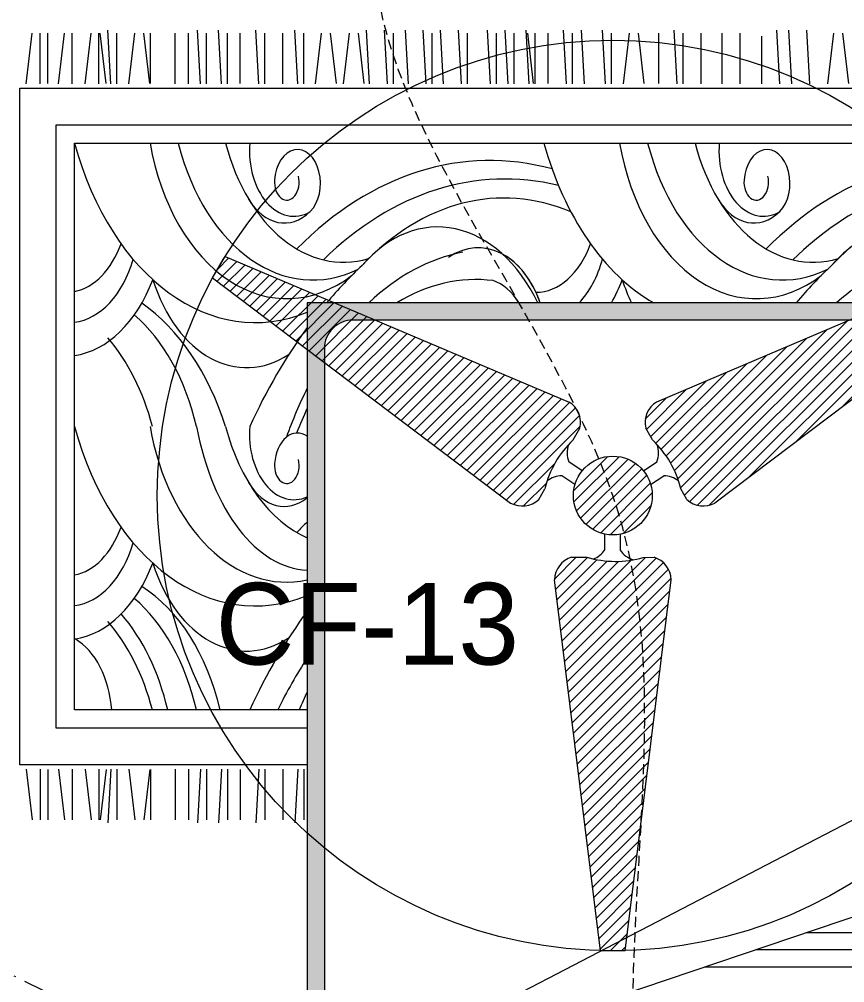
# Model space of a CAD drawing. Header units: inches. Extents: x 109699 to 44449955, y -10987 to 15824140.
# Drawn here: x 196561.7 to 196612.2, y -3726.8 to -3667.8 of the extents above; entities that cross this region are included whole.
import ezdxf

# ---------------------------------------------------------------- set-up
doc = ezdxf.new("R2010")
doc.units = ezdxf.units.IN
doc.header["$LTSCALE"] = 5
doc.header["$MEASUREMENT"] = 0
for name, pattern in [('DASHDOT', [1, 0.5, -0.25, 0, -0.25]), ('DASHED2', [0.375, 0.25, -0.125]), ('HIDDEN', [0.375, 0.25, -0.125])]:
    doc.linetypes.add(name, pattern=pattern)
for name, color, linetype, lineweight in [('@NORMAL', 7, 'Continuous', 5), ('AC In', 244, 'DASHED2', 30), ('door', 8, 'Continuous', 9), ('E-CF-Ceiling-Fan', 30, 'Continuous', 13), ('E-Con-Point', 5, 'DASHED2', 13), ('SB', 1, 'DASHDOT', 20)]:
    doc.layers.add(name, color=color, linetype=linetype, lineweight=lineweight)
doc.layers.add('FURNITUR', color=7, linetype='Continuous', lineweight=5, true_color=0xe8e8e8)
doc.styles.get("Standard").update_dxf_attribs({"font": 'times.ttf'})

# ---------------------------------------------------------------- blocks, each defined once
blk = doc.blocks.new('Door-40')
at = {"layer": 'door', "ltscale": 0.5}
for p, q in [((0, 40), (5, 40)), ((0, 40), (0, 37.75)), ((5, 40), (5, 38.24999999999636)), ((3.75, 38.24999999999636), (3.75, 37.75000000000364)), ((3.75, 38.24999999999636), (5, 38.24999999999636)), ((0, 37.75), (3.75, 37.75000000000364)), ((5.135000000002037, 2.913192669428099), (5.145000000004075, 2.913192669428099)), ((5.135000000002037, 1.885000000002037), (5.135000000002037, 2.913192669428099)), ((0, 0), (0, 2.25)), ((0, 2.25), (3.75, 2.249999999996362)), ((3.75, 1.750000000003638), (3.75, 2.249999999996362)), ((5.145000000004075, 1.895000000000437), (5.145000000004075, 1.884599357945262)), ((3.75, 1.750000000003638), (5, 1.750000000003638)), ((4.010000000002037, 1.760000000002037), (4.010000000002037, 1.75)), ((5.010000000002037, 1.760000000002037), (4.010000000002037, 1.760000000002037)), ((5, 1.750000000003638), (5.010400642058812, 1.750000000007276)), ((5, 0), (5, 1.750000000003638)), ((0, 0), (5, 0)), ((0, 0), (5, 0))]:
    blk.add_line(p, q, dxfattribs=at)
blk.add_lwpolyline([(41.625, 3.145000000000437), (5.145000000004075, 3.145000000000437), (5.145000000004075, 1.895000000000437), (41.625, 1.895000000000437)], close=True, dxfattribs=at)
blk.add_circle((5.135000000002037, 1.760000000002037), 0.1249999999999983, dxfattribs=at)
at = {"layer": 'door', "linetype": 'HIDDEN', "ltscale": 0.5}
blk.add_arc((5.156161382139544, 1.755015969829401), 36.49531813451388, 2.182731632980644, 90.24516611661387, dxfattribs=at)
blk = doc.blocks.new('vfdcx')
at = {"layer": 'FURNITUR'}
blk.add_hatch(color=256, dxfattribs=at).paths.add_polyline_path([(103350.0060097762, -21058.46706700833, -0.4142135623901436), (103300.0060097733, -21008.46706700833), (103300.0060097733, -19120.26887350193, -0.4142135623730951), (103270.0060097733, -19090.26887350193), (103270.0060097733, -19470.26887349553), (103270.0060097745, -21088.46706700716), (105000.0060097704, -21088.46706700716), (105000.0060097704, -19470.94256263169, 5.403727467161091e-05), (104999.998444552, -19470.94256181408), (104999.998444552, -19090.94256181307, -0.4076509114471731), (104970.0060097716, -19120.26887350193), (104970.0060097716, -19700.18891725242), (104974.8149614137, -19698.56576437598), (104970.0060097716, -19701.06727675785), (104970.0060097716, -21008.46706700542, -0.4142135623901436), (104920.0060097716, -21058.46706700833)])
for p, q in [((105000.0060097704, -21088.46706700716), (105000.0060097704, -19058.46706700833)), ((104970.0060097716, -21008.46706700542), (104970.0060097716, -19120.26887350804)), ((104974.8149614138, -19698.56576437598), (103301.1934122955, -20263.45887074569)), ((103535.4563226178, -20447.2889216937), (104974.8149614138, -19698.56576437598)), ((104303.5003445224, -19925.15283209797), (103300.0060097733, -19925.15283209797)), ((104214.6186677823, -19955.15283209681), (103300.0060097733, -19955.15283209681)), ((104125.7369910422, -19985.15283209564), (103300.0060097733, -19985.15283209564)), ((105006.3587188819, -20271.37584627928), (105006.3587188819, -20182.49543015701)), ((105016.8385382098, -20271.37584627928), (105022.0784478701, -20177.26770180308)), ((105043.0313166184, -20271.37584627928), (105043.0313166184, -20182.49543015701)), ((105074.46400468, -20271.37584627928), (105074.46400468, -20182.49543015701)), ((105084.9438240079, -20271.37584627928), (105090.1837336682, -20177.26770180308)), ((105117.3130609135, -20270.64900973493), (105117.3130609135, -20182.64900973883)), ((105139.8467191288, -20271.37584627928), (105139.8467191288, -20182.49543015701)), ((105150.3265384494, -20271.37584627928), (105155.566448117, -20177.26770180308)), ((105176.519316858, -20271.37584627928), (105176.519316858, -20182.49543015701)), ((105186.9991361786, -20271.37584627928), (105192.2390458462, -20177.26770180308)), ((105207.9520049269, -20271.37584627928), (105207.9520049269, -20182.49543015701)), ((105231.6342149319, -20271.37584627928), (105231.6342149319, -20182.49543015701)), ((105274.4832711582, -20270.64900973493), (105274.4832711582, -20182.64900973883)), ((105276.0708305399, -20270.64900973493), (105286.5438799531, -20182.49543015701)), ((105312.7434282691, -20271.37584627928), (105302.2636089412, -20182.49543015701)), ((105333.6962970101, -20271.37584627928), (105333.6962970101, -20182.49543015701)), ((105344.176116338, -20271.37584627928), (105349.4160259983, -20177.26770180308)), ((105352.5482093723, -20270.64900973493), (105363.0212587854, -20182.49543015701)), ((105365.1222151715, -20271.37584627928), (105365.1222151715, -20182.49543015701)), ((105389.2208071015, -20271.37584627928), (105378.7409877736, -20182.49543015701)), ((105411.6571241579, -20271.37584627928), (105411.6571241579, -20182.49543015701)), ((105435.7557160951, -20271.37584627928), (105425.2758967672, -20182.49543015701)), ((105454.4992267369, -20270.64900973493), (105454.4992267369, -20182.64900973883)), ((105454.4992267369, -20270.64900973493), (105454.4992267369, -20182.64900973883)), ((105468.0972724568, -20271.37584627928), (105468.0972724568, -20182.49543015701)), ((105468.0972724568, -20271.37584627928), (105468.0972724568, -20182.49543015701)), ((105492.1958643867, -20271.37584627928), (105481.7160450661, -20182.49543015701)), ((105492.1958643867, -20271.37584627928), (105481.7160450661, -20182.49543015701)), ((105000.0060097704, -20279.06911062165), (105503.7866653042, -20279.06911062165)), ((105503.7866653042, -20279.06911062165), (105503.7866653042, -21464.56925796666)), ((105000.0060097704, -20343.06911062014), (105439.7866653057, -20343.06911062014)), ((105439.7866653057, -20343.06911062014), (105439.7866653057, -21400.56925796818)), ((105000.0060097704, -20375.1023104429), (105407.7866653064, -20375.1471452648)), ((105407.7866653064, -20375.1471452648), (105407.7866653064, -21368.56925796893)), ((103350.0060097762, -21058.46706700833), (104920.0060097759, -21058.46706700833)), ((103270.0060097745, -21088.46706700716), (105000.0060097704, -21088.46706700716)), ((105407.7866653064, -21368.56925796893), (103990.0352875088, -21368.56925796893)), ((105439.7866653057, -21400.56925796818), (103958.0352875095, -21400.56925796818)), ((105503.7866653042, -21464.56925796666), (103894.035287511, -21464.56925796666)), ((104051.7193876189, -21472.98935884611), (104062.1924370393, -21561.14293842403)), ((104088.3919853481, -21472.26252230177), (104077.9121660275, -21561.14293842403)), ((104119.824673417, -21472.26252230177), (104125.0645830773, -21566.37066677796)), ((104151.2573614859, -21472.26252230177), (104156.4972711462, -21566.37066677796)), ((104172.2170001344, -21472.26252230177), (104177.4569097947, -21566.37066677796)), ((104203.6496882033, -21472.26252230177), (104203.6496882033, -21555.9152100701)), ((104242.0110702773, -21472.26252230177), (104242.0110702773, -21561.14293842403)), ((104273.4437583389, -21472.26252230177), (104273.4437583389, -21561.14293842403)), ((104310.1163560681, -21472.26252230177), (104310.1163560681, -21561.14293842403)), ((104341.549044137, -21472.26252230177), (104341.549044137, -21561.14293842403)), ((104352.0288634649, -21472.26252230177), (104357.2687731252, -21566.37066677796)), ((104384.3981003706, -21472.98935884611), (104384.3981003706, -21560.98935884949)), ((104409.6678697501, -21472.98935884611), (104420.1409191705, -21561.14293842403)), ((104446.3404674793, -21472.26252230177), (104435.8606481587, -21561.14293842403)), ((104467.2933362276, -21472.26252230177), (104467.2933362276, -21561.14293842403)), ((104477.7731555482, -21472.26252230177), (104483.0130652157, -21566.37066677796)), ((104514.4457532774, -21472.26252230177), (104519.6856629449, -21566.37066677796)), ((104535.3986220256, -21472.26252230177), (104535.3986220256, -21561.14293842403)), ((104545.8784413462, -21472.26252230177), (104551.1183510138, -21566.37066677796)), ((104578.2476782519, -21472.98935884611), (104578.2476782519, -21560.98935884949)), ((104600.7813364671, -21472.26252230177), (104600.7813364671, -21561.14293842403)), ((104603.5174476387, -21472.98935884611), (104613.9904970518, -21561.14293842403)), ((104611.2611557878, -21472.26252230177), (104616.5010654553, -21566.37066677796)), ((104637.4539341963, -21472.26252230177), (104637.4539341963, -21561.14293842403)), ((104647.9337535169, -21472.26252230177), (104653.1736631845, -21566.37066677796)), ((104668.8866222652, -21472.26252230177), (104668.8866222652, -21561.14293842403)), ((104679.3664415858, -21472.26252230177), (104684.6063512534, -21566.37066677796)), ((104719.57235946, -21472.26252230177), (104719.57235946, -21561.14293842403)), ((104730.0521787878, -21472.26252230177), (104735.2920884481, -21566.37066677796)), ((104761.4848668567, -21472.26252230177), (104766.724776517, -21566.37066677796)), ((104781.0764529317, -21472.26252230177), (104781.0764529317, -21561.14293842403)), ((104791.5562722596, -21472.26252230177), (104796.7961819199, -21566.37066677796)), ((104822.9889603285, -21472.26252230177), (104828.2288699888, -21566.37066677796)), ((104849.1817387298, -21472.26252230177), (104849.1817387298, -21561.14293842403)), ((104859.6615580577, -21472.26252230177), (104864.901467718, -21566.37066677796)), ((104891.0942461266, -21472.26252230177), (104896.3341557869, -21566.37066677796)), ((104900.1184562989, -21472.98935884611), (104910.5915057193, -21561.14293842403)), ((104936.7910540281, -21472.26252230177), (104926.3112347075, -21561.14293842403)), ((104948.7332524117, -21472.98935884611), (104959.2063018321, -21561.14293842403)), ((104985.4058501409, -21472.26252230177), (104974.9260308203, -21561.14293842403)), ((105006.3587188819, -21472.26252230177), (105006.3587188819, -21561.14293842403)), ((105016.8385382098, -21472.26252230177), (105022.0784478701, -21566.37066677796)), ((105043.0313166184, -21472.26252230177), (105043.0313166184, -21561.14293842403)), ((105074.46400468, -21472.26252230177), (105074.46400468, -21561.14293842403)), ((105084.9438240079, -21472.26252230177), (105090.1837336682, -21566.37066677796)), ((105117.3130609135, -21472.98935884611), (105117.3130609135, -21560.98935884949)), ((105139.8467191288, -21472.26252230177), (105139.8467191288, -21561.14293842403)), ((105150.3265384494, -21472.26252230177), (105155.566448117, -21566.37066677796)), ((105176.519316858, -21472.26252230177), (105176.519316858, -21561.14293842403)), ((105186.9991361786, -21472.26252230177), (105192.2390458462, -21566.37066677796)), ((105207.9520049269, -21472.26252230177), (105207.9520049269, -21561.14293842403)), ((105231.6342149319, -21472.26252230177), (105231.6342149319, -21561.14293842403)), ((105274.4832711582, -21472.98935884611), (105274.4832711582, -21560.98935884949)), ((105276.0708305399, -21472.98935884611), (105286.5438799531, -21561.14293842403)), ((105312.7434282691, -21472.26252230177), (105302.2636089412, -21561.14293842403)), ((105333.6962970101, -21472.26252230177), (105333.6962970101, -21561.14293842403)), ((105344.176116338, -21472.26252230177), (105349.4160259983, -21566.37066677796)), ((105352.5482093723, -21472.98935884611), (105363.0212587854, -21561.14293842403)), ((105365.1222151715, -21472.26252230177), (105365.1222151715, -21561.14293842403)), ((105389.2208071015, -21472.26252230177), (105378.7409877736, -21561.14293842403)), ((105411.6571241579, -21472.26252230177), (105411.6571241579, -21561.14293842403)), ((105435.7557160951, -21472.26252230177), (105425.2758967672, -21561.14293842403)), ((105454.4992267369, -21472.98935884611), (105454.4992267369, -21560.98935884949)), ((105468.0972724568, -21472.26252230177), (105468.0972724568, -21561.14293842403)), ((105492.1958643867, -21472.26252230177), (105481.7160450661, -21561.14293842403))]:
    blk.add_line(p, q, dxfattribs=at)
blk.add_arc((104920.0060097759, -21008.46706700542), 49.99999999999819, 270, 0, dxfattribs=at)
for centre, major_axis, ratio, start_param, end_param in [((104633.6267951232, -19940.1273614145), (-7.61083060817775e-13, -753.0710959470587), 0.6799999999999988, 0.7972836555643762, 0.9549360310282556), ((104704.2093086315, -20100.39409908642), (-3.015337096490971e-13, -532.2280328670116), 0.6800000000000024, 7.239911743127067, 7.311536319072935), ((104545.0736676398, -19826.70948150336), (-2.088110087270384e-11, -984.1824006297755), 0.6800000000000019, 0.7474496566458678, 0.9797236258531749), ((105385.3873514276, -20258.29524730363), (-8.827104006525508e-13, 361.3976574049899), 0.6799999999999997, 1.900046217533454, 2.74266128999605), ((105426.634921187, -20258.29524730363), (-2.166652801601716e-12, 361.3976574049899), 0.6800000000000008, 1.900046217533447, 2.614746827633569), ((105477.0484863079, -20258.29524730363), (-2.086406401542394e-12, 361.3976574049899), 0.6799999999999997, 1.900046217533451, 2.479657992400679), ((105500.572454021, -20245.31341820113), (-1.203696000889842e-12, 361.3976574049899), 0.6800000000000008, 1.938265244419601, 2.479657992400682), ((105445.5431307546, -20358.51498818521), (-1.169169194722372e-12, -152.3947691464192), 0.6800000000000095, 4.821745447764023, 5.895885920000341), ((105106.4175222895, -20744.80282218575), (-3.875352846191412e-13, -266.3970268269605), 0.6800000000000002, 2.006169060567048, 3.565187430714035), ((105091.1480892723, -21059.43083111344), (-2.006413857825761e-12, 502.0047056919495), 0.679999999999999, 5.095326842947827, 6.553458216823683), ((105426.077951492, -20759.50036865253), (-6.126319446288306e-13, -261.4837153554466), 0.6799999999999995, 3.24464541870491, 4.2050176970958), ((105418.2445955343, -20737.4268868458), (-2.206350821904407e-14, -180.1681671026531), 0.6799999999999962, 3.22705751531851, 4.318473672527846), ((105035.8511875497, -20963.20841925773), (-1.374424344368523e-12, 364.1092332439424), 0.680000000000002, -1.317200031130772, 0.1452844141236594), ((105421.9374876451, -20769.22870950658), (-2.983011352931231e-12, -158.8888032169174), 0.6800000000000069, 3.272942323441747, 4.229533108275001), ((104990.5354292682, -21002.21830557859), (7.32628948136217, 381.9339366757033), 0.5620500966887629, -1.211720100570487, -0.009990833597936925), ((104936.276947174, -20989.27407952725), (-1.271494390790433e-12, -326.2568557687105), 0.6799999999999962, 1.938944011717691, 2.850231883992413), ((104680.1326028694, -19964.91977357947), (-2.636943755567038e-12, -876.3404002326128), 0.6800000000000014, 6.849801434214836, 6.887076885773033), ((105040.3625628718, -20853.153050704), (-1.605626350877696e-12, -121.4259351215139), 0.6799999999999994, 2.284368031297212, 3.652257974725312), ((105023.2392157599, -20858.29694794085), (-2.139882715817176e-12, 114.7282738282238), 0.6799999999999967, 4.593908739238418, 6.585576215406064), ((105035.9202508593, -20803.52578560416), (-9.468791039922063e-13, -31.69317284905119), 0.6799999999999745, 1.462497066191869, 5.04628081922146), ((105017.240120444, -20801.11610518508), (-2.244415276519914e-12, -59.26624505043355), 0.6799999999999818, 5.841311197385163, 7.75536240168259), ((104633.6267951232, -20436.8384177593), (-67.79308088362806, 743.9411958163963), 0.6104980544769943, 3.917145513745885, 4.063997328198628), ((104704.2093086315, -20597.10515543121), (-3.015337096490971e-13, -532.2280328670116), 0.6800000000000024, 7.239911743127102, 7.336617693649011), ((104545.0736676398, -20323.42053785543), (-2.088110087270384e-11, -984.1824006297755), 0.6800000000000019, 0.7474496566458818, 0.9797236258531749), ((105385.3873514276, -20755.00630364842), (-59.94075280919282, 373.4833480472802), 0.6955171082249741, 1.775813344323821, 2.548611845554306), ((105426.634921187, -20755.00630364842), (-2.166652801601716e-12, 361.3976574049899), 0.6800000000000008, 1.900046217533447, 2.614746827633569), ((105500.572454021, -20742.02447454592), (-1.203696000889843e-12, 361.3976574049899), 0.6800000000000008, 1.938265244419601, 2.479657992400682), ((105106.4175222895, -21241.51387853055), (-3.875352846191412e-13, -266.3970268269605), 0.6800000000000002, 2.006169060567048, 3.565187430714035), ((105426.077951492, -21256.2114250046), (-6.126319446288306e-13, -261.4837153554466), 0.6799999999999995, 3.24464541870491, 4.2050176970958), ((105091.1480892723, -21556.14188746551), (-2.006413857825761e-12, 502.0047056919495), 0.679999999999999, 5.095326842947827, 6.553458216823662), ((105418.2445955343, -21234.1379431906), (-2.206350821904407e-14, -180.1681671026531), 0.6799999999999962, 3.22705751531851, 4.318473672527846), ((104168.1717188662, -21498.92936192338), (-8.67542763939958e-13, -370.284813146973), 0.6800000000000016, 1.930560599071375, 3.464283088159028), ((104213.4874771477, -21459.91947560252), (-1.374424344368523e-12, 364.1092332439424), 0.680000000000002, -1.317200031130772, 0.4764031100879325), ((104990.5354292682, -21498.92936192338), (-8.67542763939958e-13, -370.284813146973), 0.6800000000000016, 1.930560599071375, 3.464283088159028), ((105035.8511875497, -21459.91947560252), (-1.374424344368523e-12, 364.1092332439424), 0.680000000000002, -1.317200031130772, 0.4764031100879325), ((103811.2630847285, -20436.8384177593), (-115.7172197473599, 724.1175449492977), 0.5943199653874602, 3.291696859944974, 3.507330407615912), ((103722.7099572451, -20323.42053785543), (-2.088110087270384e-11, -984.1824006297755), 0.6800000000000019, 0.5659482900158781, 0.6803664951942797), ((104268.7843788776, -21556.14188746551), (-2.006413857825761e-12, 502.0047056919495), 0.679999999999999, 6.655151837823533, 6.661292601990053), ((104268.7843788776, -21556.14188746551), (-2.006413857825761e-12, 502.0047056919495), 0.679999999999999, 5.095326842947827, 5.911218776535633), ((104284.0538118875, -21241.51387853055), (-3.875352846191412e-13, -266.3970268269605), 0.6800000000000002, 2.006169060567048, 2.1827973601093), ((104603.7142410973, -21256.2114250046), (-6.126319446288306e-13, -261.4837153554466), 0.6799999999999995, 4.015924216314692, 4.2050176970958), ((104595.8808851323, -21234.1379431906), (-2.206350821904407e-14, -180.1681671026531), 0.6799999999999962, 3.770743877074043, 4.318473672527846), ((104700.4834752192, -21004.80600682351), (-2.704987171608637e-12, -180.3391005754867), 0.6799999999999998, 5.194792457646761, 5.92932813974858), ((104700.4834752192, -21004.80600682351), (-2.704987171608637e-12, -180.3391005754867), 0.6799999999999998, 5.194792457646761, 6.723254908227711), ((104771.3486493416, -20906.1198260839), (-1.089433951850955e-12, -315.491754894183), 0.6799999999999968, 5.328637504047925, 6.94939602807716), ((104694.7206506997, -21000.73675120949), (-1.491663667268281e-12, -130.3134565326371), 0.6799999999999866, 5.450950983614804, 6.054640959741652), ((104704.2093086315, -20597.10515543121), (-3.015337096490971e-13, -532.2280328670116), 0.6800000000000024, 6.2001297485131, 6.677612342565459), ((104633.6267951232, -20436.8384177593), (-67.79308088362806, 743.9411958163963), 0.6104980544769943, 3.19913474581335, 3.592281944557346), ((104545.0736676398, -20323.42053785543), (-2.088110087270384e-11, -984.1824006297755), 0.6800000000000019, 0.5659482900158781, 0.6803664951942797), ((105091.1480892723, -21556.14188746551), (-2.006413857825761e-12, 502.0047056919495), 0.679999999999999, 6.655151837823533, 6.661292601990053), ((104599.5737772504, -21265.93976585865), (-2.983011352931231e-12, -158.8888032169174), 0.6800000000000069, 3.142580086971121, 4.229533108275001), ((105421.9374876451, -21265.93976585865), (-2.983011352931231e-12, -158.8888032169174), 0.6800000000000069, 3.272942323441747, 4.229533108275001), ((104113.9132367793, -21485.98513587932), (-1.271494390790433e-12, -326.2568557687105), 0.6799999999999962, 1.938944011717691, 3.339183915211528), ((104936.276947174, -21485.98513587932), (-1.271494390790433e-12, -326.2568557687105), 0.6799999999999962, 1.938944011717691, 3.339183915211528), ((103833.1685024281, -20648.24303453644), (-4.510240183796296e-12, -624.0052679530717), 0.6799999999999987, 0.3786718111262664, 0.6253794940294859), ((103948.9849389469, -20906.1198260839), (-1.089433951850955e-12, -315.491754894183), 0.6799999999999968, 6.475718849593051, 6.94939602807716), ((104655.5322128228, -20648.24303453644), (-4.510240183796296e-12, -624.0052679530717), 0.6799999999999987, -0.2800780427080056, 0.6253794940294859), ((103830.9565874555, -20459.73278058374), (-3.380591878949057e-12, 845.8240181292612), 0.6800000000000017, 3.421827651692309, 3.728616118000045), ((104653.3202978503, -20459.73278058374), (-3.380591878949057e-12, 845.8240181292612), 0.6800000000000017, 2.978727299839598, 3.728616118000045), ((103857.7688924674, -20461.63082993154), (-2.636943755567038e-12, -876.3404002326128), 0.6800000000000014, 6.507005820227037, 6.887076885773033), ((104680.1326028694, -20461.63082993154), (-2.636943755567038e-12, -876.3404002326128), 0.6800000000000014, 6.099301585963889, 6.887076885773033), ((104217.9988524771, -21349.86410704879), (-1.605626350877696e-12, -121.4259351215139), 0.6799999999999994, 2.284368031297212, 3.726130521903771), ((105040.3625628718, -21349.86410704879), (-1.605626350877696e-12, -121.4259351215139), 0.6799999999999994, 2.284368031297212, 3.726130521903771), ((104200.8755053652, -21355.00800429292), (-2.139882715817176e-12, 114.7282738282238), 0.6799999999999967, 4.593908739238418, 6.647252262233304), ((105023.2392157599, -21355.00800429292), (-2.139882715817176e-12, 114.7282738282238), 0.6799999999999967, 4.593908739238418, 6.647252262233304), ((104194.8764100493, -21297.82716152987), (-2.244415276519914e-12, -59.26624505043355), 0.6799999999999818, 3.732151478031924, 7.75536240168259), ((105017.240120444, -21297.82716152987), (-2.244415276519914e-12, -59.26624505043355), 0.6799999999999818, 3.732151478031924, 7.75536240168259), ((104213.5565404646, -21300.23684194895), (-9.468791039922063e-13, -31.69317284905119), 0.6799999999999745, 1.462497066191869, 5.04628081922146), ((105035.9202508593, -21300.23684194895), (-9.468791039922063e-13, -31.69317284905119), 0.6799999999999745, 1.462497066191869, 5.04628081922146)]:
    blk.add_ellipse(centre, major_axis=major_axis, ratio=ratio, start_param=start_param, end_param=end_param, dxfattribs=at)
blk = doc.blocks.new('1')
at = {"layer": 'E-CF-Ceiling-Fan', "linetype": 'ByBlock', "ltscale": 0.5}
h = blk.add_hatch(dxfattribs=at)
h.set_pattern_fill('ANSI31', color=256, scale=10)
h.set_pattern_definition([(45, (0, 0), (-0.8838834764831843, 0.8838834764831844), [])])
edge = h.paths.add_edge_path()
edge.add_line((209066.544903523, -13067.11685315647), (209064.6438415694, -13070.41407147769))
edge.add_line((209064.6438415694, -13070.41407147769), (209110.249472843, -13104.88204089217))
edge.add_ellipse((209112.0161950886, -13101.65334947437), major_axis=(2.602475337466696, 2.602475337466696), ratio=0.9999999999999906, start_angle=196.3127629962977, end_angle=268.2872464290007)
edge.add_line((209114.5397230216, -13104.33244681023), (209115.4849750511, -13102.69748638713))
edge.add_ellipse((209130.2442591997, -13106.24386666673), major_axis=(10.7334356491749, 10.7334356491749), ratio=0.9999999999981393, start_angle=88.44228272541869, end_angle=121.48902709430789, ccw=False)
edge.add_line((209119.806567247, -13095.22262044099), (209120.8528262952, -13093.41295266685))
edge.add_ellipse((209117.2719126632, -13092.56276837834), major_axis=(2.602475337466932, 2.602475337466932), ratio=0.9999999999995292, start_angle=301.6440633906456, end_angle=373.6185468234727)
edge.add_line((209119.1884486464, -13089.4206917419), (209066.544903523, -13067.11685315647))
edge = h.paths.add_edge_path()
edge.add_ellipse((209131.089283705, -13116.74145270932), major_axis=(2.633110768784475, 2.633110768784475), ratio=0.9999999999997597, start_angle=316.8297377331859, end_angle=387.8389618723904)
edge.add_line((209132.1880164829, -13113.18345735742), (209130.5488454061, -13113.22495130345))
edge.add_ellipse((209126.3035237661, -13098.2962790596), major_axis=(-10.97469841933177, 10.97469841933177), ratio=0.9999999999999191, start_angle=145.1951729281282, end_angle=150.8743574177565, ccw=False)
edge.add_ellipse((209126.3035237661, -13098.2962790596), major_axis=(-10.97469841933177, 10.97469841933177), ratio=0.9999999999999191, start_angle=122.4336804261327, end_angle=145.1951729281282, ccw=False)
edge.add_ellipse((209126.3035237661, -13098.2962790596), major_axis=(-10.97469841933177, 10.97469841933177), ratio=0.9999999999999191, start_angle=118.5749297277244, end_angle=122.4336804261327, ccw=False)
edge.add_line((209121.9149097344, -13113.18345735741), (209119.5749032555, -13113.18345735741))
edge.add_ellipse((209120.6314155011, -13116.70924926331), major_axis=(2.602635845509655, 2.602635845509654), ratio=0.9999999999987026, start_angle=61.6809744807266, end_angle=133.6503259141647)
edge.add_line((209116.9517537436, -13116.62255417043), (209123.9933819142, -13173.42733947012))
edge.add_line((209123.9933819142, -13173.42733947012), (209127.784032512, -13173.43690240765))
edge.add_line((209127.784032512, -13173.43690240765), (209134.8111659948, -13116.62255417052))
h.paths.add_polyline_path([(209119.8508739552, -13103.74154532349, 1), (209131.9120457831, -13103.74154532349, 1)])
edge = h.paths.add_edge_path()
edge.add_line((209187.3717421067, -13070.20410122277), (209185.4890127634, -13066.97304093389))
edge.add_line((209185.4890127634, -13066.97304093389), (209132.574471092, -13089.4206917419))
edge.add_ellipse((209134.4910070752, -13092.56276837834), major_axis=(-2.602475337469112, 2.602475337469112), ratio=0.9999999999994945, start_angle=-13.61854682341294, end_angle=58.35593660933898)
edge.add_line((209130.9100934432, -13093.41295266685), (209131.9563524914, -13095.22262044099))
edge.add_ellipse((209121.5186605386, -13106.24386666673), major_axis=(10.73343564915542, 10.73343564915542), ratio=0.999999999999095, start_angle=328.5109729056215, end_angle=361.55771727458557, ccw=False)
edge.add_line((209136.2779446873, -13102.69748638713), (209137.2231967167, -13104.33244681019))
edge.add_ellipse((209139.7467246498, -13101.65334947437), major_axis=(-2.602475337469201, 2.602475337469201), ratio=0.9999999999990601, start_angle=91.71275357099776, end_angle=163.2982999863874)
edge.add_line((209141.4914892536, -13104.89395933078), (209187.3717421067, -13070.20410122277))
at = {"layer": 'E-CF-Ceiling-Fan', "ltscale": 10}
for p, q in [((209064.6438415694, -13070.41407147769), (209066.544903523, -13067.11685315647)), ((209066.544903523, -13067.11685315647), (209119.1884486464, -13089.42069174189)), ((209185.4947354289, -13066.97061323832), (209132.574471092, -13089.42069174189)), ((209187.3717421067, -13070.20410122277), (209185.4890127634, -13066.97304093388)), ((209064.6438415694, -13070.41407147769), (209110.249472843, -13104.88204089212)), ((209187.3717421067, -13070.20410122277), (209141.4914892536, -13104.8939593308)), ((209119.8065672471, -13095.2226204409), (209120.8528262952, -13093.41295266684)), ((209131.9563524913, -13095.2226204409), (209130.9100934432, -13093.41295266684)), ((209121.1873655701, -13099.95559165538), (209119.1343670181, -13098.56426171081)), ((209130.5755541683, -13099.95559165538), (209132.6285527202, -13098.56426171081)), ((209120.0894197592, -13102.06218894969), (209118.0923406337, -13100.70875594979)), ((209131.6734999792, -13102.06218894969), (209133.6705791047, -13100.70875594979)), ((209114.5397230216, -13104.33244681025), (209115.484975051, -13102.69748638717)), ((209137.2231967167, -13104.33244681025), (209136.2779446873, -13102.69748638717)), ((209124.6292368371, -13109.64068966342), (209124.6292368371, -13112.08558296959)), ((209126.9897148455, -13109.6694233058), (209126.9897148455, -13112.08558296959)), ((209119.5749032554, -13113.18345735741), (209121.9149097344, -13113.18345735741)), ((209130.5488454059, -13113.22495130345), (209132.1880164829, -13113.18345735741)), ((209123.9933819142, -13173.42733947012), (209116.9517537436, -13116.62255417042)), ((209127.784032512, -13173.43690240765), (209134.8111659948, -13116.62255417039)), ((209127.784032512, -13173.43690240765), (209123.9933819142, -13173.42733947012))]:
    blk.add_line(p, q, dxfattribs=at)
for radius in [69.69809221428028, 6.030585913961706]:
    blk.add_circle((209125.8814598692, -13103.74154532349), radius, dxfattribs=at)
for centre, major_axis, ratio, start_param, end_param in [((209117.2719126632, -13092.56276837834), (2.602475337466931, 2.602475337466931), 0.9999999999995293, 5.264682075261256, 6.520873788586199), ((209134.4910070752, -13092.56276837834), (-2.602475337469112, 2.602475337469112), 0.9999999999994945, -0.2376884814055706, 1.018503231918061), ((209130.2442591997, -13106.24386666673), (10.7334356491749, 10.7334356491749), 0.9999999999981393, 1.543609031538261, 2.120383527840273), ((209122.7572162564, -13097.18760929776), (-2.740456939066795, 2.740456939066795), 0.9999999999999716, 0.4622372466417044, 1.148537865656782), ((209121.5186605386, -13106.24386666673), (10.73343564915542, 10.73343564915542), 0.999999999999095, 5.733598106132978, 6.310372602436297), ((209129.0057034835, -13097.18760929378), (-2.740456939069299, 2.740456939069299), 0.9999999999990347, 3.56385111362636, 4.25015173105463), ((209118.1560665238, -13104.58382336606), (2.740456939070688, 2.740456939070688), 0.9999999999982624, 0.801841786050358, 1.428905426830904), ((209133.6068532084, -13104.58382336598), (-2.740456939075534, 2.740456939075535), 0.999999999998016, -1.428905429243861, -0.8018417876198008), ((209112.0161950886, -13101.65334947437), (2.602475337466696, 2.602475337466696), 0.9999999999999905, 3.426304077972683, 4.682495791295461), ((209139.7467246498, -13101.65334947437), (-2.602475337469201, 2.602475337469201), 0.9999999999990602, 1.600689515884098, 2.85688122920773), ((209121.4571744064, -13109.85887499457), (-2.740456939059593, 2.740456939059593), 0.9999999999952948, 2.745104486731238, 3.314940694839574), ((209130.1617772753, -13109.85887499338), (2.740456939059473, 2.740456939059473), 0.9999999999984862, 2.968244612714574, 3.636223092052213), ((209120.6314155011, -13116.70924926331), (2.602635845509655, 2.602635845509654), 0.9999999999987026, 1.076536090527279, 2.332638233565674), ((209126.3035237661, -13098.2962790596), (-10.97469841933177, 10.97469841933177), 0.999999999999919, 2.069522934069694, 2.63325429377058), ((209131.089283705, -13116.74145270932), (2.633110768784475, 2.633110768784475), 0.9999999999997595, 5.52972209167421, 6.769066852189965)]:
    blk.add_ellipse(centre, major_axis=major_axis, ratio=ratio, start_param=start_param, end_param=end_param, dxfattribs=at)

msp = doc.modelspace()

# ---------------------------------------------------------------- linework, layer by layer
at = {"layer": 'AC In', "ltscale": 4}
msp.add_spline([(196649.4161035242, -3412.666188750646, 0.263215849960531), (196648.765767596, -3403.198516255516, 0.3650851247148239), (196644.3828125, -3403.19921875, 0.0857903163960998), (196555.6989236982, -3429.703235172976), (196541.4640577714, -3493.078742771762), (196430.8844353982, -3610.641529816279), (196405.8084689573, -3718.97546096455), (196308.1016223315, -3722.321839887185, 0.719608654580174)], degree=3, dxfattribs=at)
at = {"layer": 'E-Con-Point', "ltscale": 0.5}
msp.add_spline([(196532.0191710694, -3689.411677187871, 0.1785524209039124), (196536.104874759, -3695.029447564321, -0.2469759009928151), (196541.1388985306, -3713.196306057136, 1.872603413335069), (196561.4513617464, -3732.575948242742, 1.257551479397208), (196598.0415902632, -3749.720240831584, 1.257551479397208), (196599.2270003315, -3730.766235532665), (196598.018766464, -3696.920732124181), (196583.4836051113, -3662.707222045723), (196605.23530401, -3637.069142153312, 0.07855242090380443)], degree=3, dxfattribs=at)
at = {"layer": 'SB', "ltscale": 0.5}
for points in [[(196647.4144365788, -3460.745580529205, 0.2632158499592521), (196576.0412103531, -3511.420015027026, 0.2632158499592521), (196550.5271474522, -3511.926459345868), (196509.6292106475, -3595.82835289797), (196453.2894142823, -3613.648521643194), (196412.491043815, -3701.025757611005), (196315.4070463993, -3723.175394966576, 0.719608654580174)], [(196569.2308683034, -3480.511407149101), (196530.3015650631, -3491.247584648157), (196507.5678187004, -3580.248206089967), (196430.1860527129, -3667.623610037528), (196412.679397228, -3715.613380506682), (196307.9453135618, -3719.146288297424, 0.7196086545801741)], [(196331.5675651238, -3723.048388819456, 0.8619938400189692), (196362.3496065301, -3737.566586937657), (196415.7021291103, -3686.692893296091), (196530.0272612221, -3575.1734022294), (196569.4810606382, -3562.680856139345), (196575.9042296052, -3544.004349920085, 0.1785524209039124)], [(196535.866771093, -3683.209771021825, 0.1717234433541841), (196559.100631725, -3724.973387499707), (196614.7565123085, -3734.310440356643), (196656.809940408, -3751.644226533578, 0.1785524209039124)]]:
    msp.add_spline(points, degree=3, dxfattribs=at)

# ---------------------------------------------------------------- block references
at = {"layer": '@NORMAL', "xscale": 0.03494400001363829, "yscale": 0.03494400001363829, "zscale": 0.03494400001363829, "rotation": 180}
msp.add_blockref('vfdcx', (200248.4394341715, -4422.036309809451, 0.0857903163960998), dxfattribs=at)
at = {"layer": 'door', "xscale": -1, "rotation": 180}
msp.add_blockref('Door-40', (196527.0191680449, -3635.007518244003, 1.060381397020038), dxfattribs=at)
at = {"layer": 'FURNITUR', "xscale": 0.4, "yscale": 0.4, "zscale": 0.4}
msp.add_blockref('1', (112947.6661825163, 1544.575886005212), dxfattribs=at)

# ---------------------------------------------------------------- texts
at = {"layer": 'E-CF-Ceiling-Fan', "color": 1, "insert": (196573.7029247057, -3702.267091201314), "char_height": 5, "width": 24.08470202641911, "attachment_point": 1}
msp.add_mtext('{\\fCentury Gothic|b0|i0|c0|p34;\\C256;CF-13}', dxfattribs=at)

doc.saveas('drawing.dxf')
